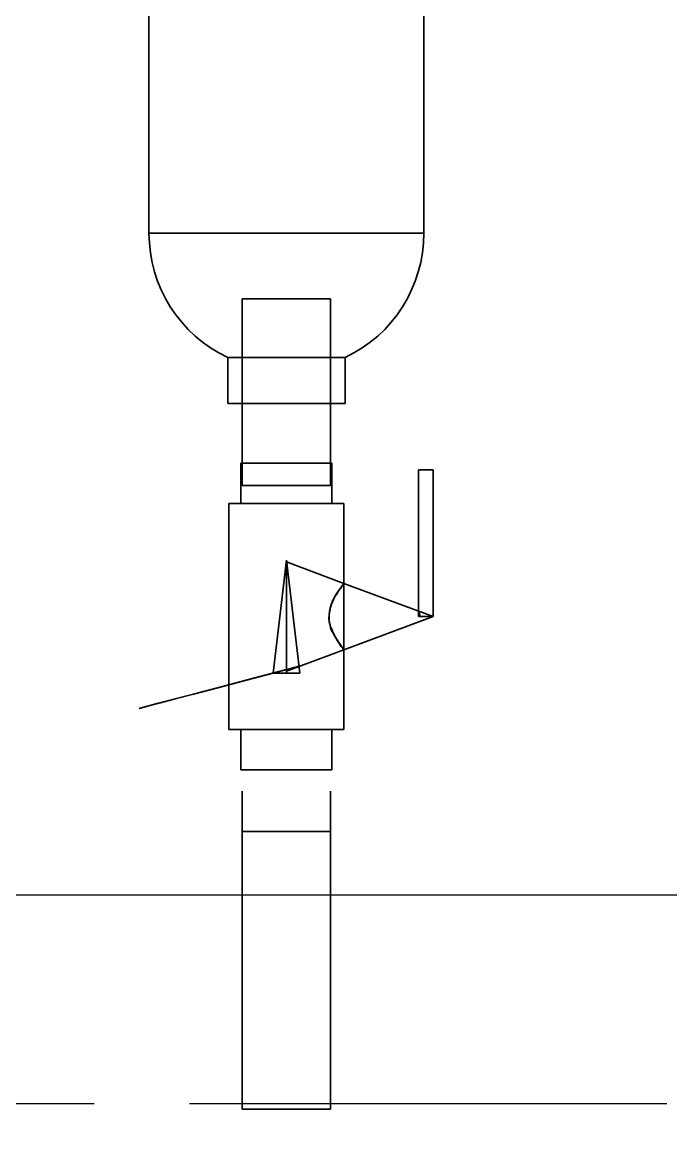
# Model space of a CAD drawing. Header units: inches. Extents: x 191440 to 383551, y 141400 to 284946.
# Drawn here: x 191706.315 to 191707.165, y 141563.093 to 141564.542 of the extents above; entities that cross this region are included whole.
import ezdxf

# ---------------------------------------------------------------- set-up
doc = ezdxf.new("R2010")
doc.units = ezdxf.units.IN
doc.header["$MEASUREMENT"] = 0
doc.linetypes.add('CENTER', pattern=[2, 1.25, -0.25, 0.25, -0.25])
doc.linetypes.add('DGN Style 3', pattern=[426.72, 304.8, -121.92])
doc.layers.add('PIPING', color=40, linetype='Continuous', lineweight=30)
doc.layers.add('WB-SJ3-M-SECTA - P-TW', color=7, linetype='Continuous', lineweight=35)
doc.layers.add('Sanitary', color=6, linetype='Continuous')
doc.styles.add('ROMANS', font='romans', dxfattribs={"height": 1})
doc.dimstyles.new('osama', dxfattribs={"dimtxt": 50, "dimasz": 45, "dimexe": 0.18, "dimexo": 0.0625, "dimgap": 0.2, "dimtad": 0, "dimdec": 0, "dimzin": 0, "dimdsep": 46, "dimtxsty": 'ROMANS', "dimcen": 0, "dimse1": 1, "dimse2": 1, "dimclrd": 3, "dimclre": 3, "dimclrt": 5, "dimadec": 0, "dimazin": 0, "dimtfac": 0.6, "dimtdec": 0, "dimtmove": 2, "dimatfit": 3, "dimfxl": 1, "dimtolj": 1, "dimtzin": 0, "dimarcsym": 0})

# ---------------------------------------------------------------- blocks, each defined once
blk = doc.blocks.new('*U17')
at = {"layer": 'WB-SJ3-M-SECTA - P-TW'}
for p, q in [((7.385492153844098e-06, 130.9303684678071), (7.385492153844098e-06, 138.044757233858)), ((109.3184032680988, 130.9303684678071), (109.3184032680988, 138.044757233858)), ((7.385492153844098e-06, 130.9303684678071), (1.673360839128236, 130.9303684678071)), ((1.673360838889948, 127.808564560175), (1.673360838889948, 130.9303684678071)), ((107.6450498144627, 127.808564560175), (107.6450498144627, 130.9303684678071)), ((107.6450498552322, 130.9303684678071), (109.3184033088683, 130.9303684678071)), ((7.385492153844098e-06, 120.694175794124), (7.385492153844098e-06, 127.808564560175)), ((109.3184032680988, 120.694175794124), (109.3184032680988, 127.808564560175)), ((7.385492153844098e-06, 120.694175794124), (19.50295534729958, 120.694175794124)), ((19.50295534729958, 43.50790159225471), (19.50295534729958, 120.694175794124)), ((89.81545530629137, 43.50790159225471), (89.81545530629137, 120.694175794124)), ((89.81545534729958, 120.694175794124), (109.3184033091065, 120.694175794124)), ((69.67971636462198, 8.365511894226074e-05), (69.67971636462198, 11.72195876216756)), ((45.47011062908177, 8.365511894226074e-05), (54.52047520017595, 8.365511894226074e-05))]:
    blk.add_line(p, q, dxfattribs=at)
at = {"layer": 'WB-SJ3-M-SECTA - P-TW', "linetype": 'DGN Style 3'}
for p, q in [((7.385492153844098e-06, 138.044757233858), (19.50295534729958, 138.044757233858)), ((89.81545534729958, 138.044757233858), (109.3184033091065, 138.044757233858)), ((7.385492153844098e-06, 127.808564560175), (1.673360839128236, 127.808564560175)), ((107.6450498554705, 127.808564560175), (109.3184033091065, 127.808564560175)), ((54.52047520017595, 8.365511894226074e-05), (54.65920532703376, 8.365511894226074e-05))]:
    blk.add_line(p, q, dxfattribs=at)
at = {"layer": 'WB-SJ3-M-SECTA - P-TW', "flags": 128}
for points in [[(38.89533030605298, 160.2641964645372), (70.42308030605318, 160.2641964645372)], [(38.89533030605298, 160.2641964645372), (38.89533032703412, 160.2641964645372)], [(7.385492153844098e-06, 138.0447572336197), (109.3184032680988, 138.0447572336197)], [(7.385492153844098e-06, 138.0447572336197), (7.344484401983209e-06, 138.0447572336197)], [(109.3184033091065, 138.0447572336197), (109.3184032676218, 138.0447572336197)], [(7.385492153844098e-06, 130.9303684675688), (109.3184032680988, 130.9303684675688)], [(7.385492153844098e-06, 130.9303684675688), (7.344484401983209e-06, 130.9303684675688)], [(109.3184033091065, 130.9303684675688), (109.3184032678605, 130.9303684675688)], [(7.385492153844098e-06, 127.8085645599367), (109.3184032680988, 127.8085645599367)], [(7.385492153844098e-06, 127.8085645599367), (7.344484401983209e-06, 127.8085645599367)], [(109.3184033091065, 127.8085645599367), (109.3184032676218, 127.8085645599367)], [(7.385253866232233e-06, 120.6941757938857), (109.3184032678605, 120.6941757938857)], [(7.385015578620369e-06, 120.6941757938857), (7.344245659623994e-06, 120.6941757938857)], [(109.3184033088683, 120.6941757938857), (109.3184032673835, 120.6941757938857)], [(19.50295534706129, 43.5079015920146), (19.50295530605308, 43.5079015920146)], [(19.50295534706129, 43.5079015920146), (89.81545530605308, 43.5079015920146)], [(89.81545534706129, 43.5079015920146), (89.8154553058148, 43.5079015920146)], [(39.63869428849193, 11.72195876192927), (39.63869424796076, 11.72195876192927)], [(39.63869428920725, 11.72195876169098), (69.6797163643837, 11.72195876169098)], [(69.67971640563019, 11.72195876192927), (69.6797163643837, 11.72195876192927)], [(39.63869428825365, 8.365488065464888e-05), (39.63869424772247, 8.365488065464888e-05)], [(39.63869428873068, 8.365488065464888e-05), (69.6797163643837, 8.365488065464888e-05)], [(69.67971640539145, 8.365488065464888e-05), (69.6797163643837, 8.365488065464888e-05)]]:
    blk.add_lwpolyline(points, dxfattribs=at)
at = {"layer": 'WB-SJ3-M-SECTA - P-TW', "linetype": 'DGN Style 3', "flags": 128}
for points in [[(38.89533032703412, 160.2641964645372), (70.42308030605318, 160.2641964645372)], [(66.43261041426649, 8.365511894226074e-05), (57.02830004787438, 8.365511894226074e-05), (54.65920532703376, 8.365511894226074e-05)]]:
    blk.add_lwpolyline(points, dxfattribs=at)
at = {"layer": 'WB-SJ3-M-SECTA - P-TW'}
for start, end in [(180, 244.7068297451315), (295.2931702548685, 359.9999999999999)]:
    blk.add_arc((54.65920532655718, 43.5079015920146), 35.15625, start, end, dxfattribs=at)
at = {"layer": 'WB-SJ3-M-SECTA - P-TW', "linetype": 'DGN Style 3'}
blk.add_ellipse((54.65920532679547, 138.0447572336197), major_axis=(35.15624999999999, 0), ratio=0.7070870171212611, start_param=1.105827804156613, end_param=2.035764850754552, dxfattribs=at)
at = {"layer": 'WB-SJ3-M-SECTA - P-TW'}
for start_param, end_param in [(2.035764850754552, 3.141592653589793), (0, 1.105827804156613)]:
    blk.add_ellipse((54.65920532679547, 138.0447572336197), major_axis=(35.15624999999999, 0), ratio=0.7070870171212611, start_param=start_param, end_param=end_param, dxfattribs=at)
blk.add_rational_spline([(39.63869424796076, 11.72195878147977), (39.63869428825365, 5.861021208762395), (39.63869428849193, 8.365511894226074e-05), (41.60343094587324, 8.365511894226074e-05), (43.56816760349284, 8.365511894226074e-05)], [0.9999999996243765, 1, 1, 1, 1], degree=2, knots=[0, 0, 0, 0.8843268768241999, 0.8843268768241999, 1, 1, 1], dxfattribs=at)
at = {"layer": 'WB-SJ3-M-SECTA - P-TW', "linetype": 'DGN Style 3'}
blk.add_open_spline([(43.56816760349284, 8.365511894226074e-05), (54.7691552045344, 8.365511894226074e-05), (65.9701428058147, 8.365511894226074e-05)], degree=2, dxfattribs=at)
at = {"layer": 'WB-SJ3-M-SECTA - P-TW'}
blk.add_open_spline([(65.9701428058147, 8.365511894226074e-05), (67.82492958521834, 8.365511894226074e-05), (69.6797163643837, 8.365511894226074e-05)], degree=2, dxfattribs=at)
blk = doc.blocks.new('PIPE_25')
at = {"layer": 'WB-SJ3-M-SECTA - P-TW', "linetype": 'Continuous', "lineweight": 35}
for p, q in [((0.0002678060532161908, 9.0066904013147), (0.0002678060532161908, 81.3116949162486)), ((22.62214280605303, 9.006690401552987), (22.62214280605303, 81.3116949162486))]:
    blk.add_line(p, q, dxfattribs=at)
at = {"layer": 'WB-SJ3-M-SECTA - P-TW', "linetype": 'DGN Style 3', "lineweight": 35}
for p, q in [((0.0002678060532161908, 0.00067158174533688), (0.0002678060532161908, 9.0066904013147)), ((22.62214280605303, 0.00067158174533688), (22.62214280605303, 9.006690401552987))]:
    blk.add_line(p, q, dxfattribs=at)
at = {"layer": 'WB-SJ3-M-SECTA - P-TW', "linetype": 'DGN Style 3', "lineweight": 35, "flags": 128}
blk.add_lwpolyline([(22.62214280605303, 0.0006715815070492681), (0.0002678060532161908, 0.0006715815070492681)], dxfattribs=at)
at = {"layer": 'WB-SJ3-M-SECTA - P-TW', "linetype": 'Continuous', "lineweight": 35}
for points, weights in [([(0.0002678055761862197, 71.02469653344087), (0.0002667419917088409, 71.02469653367916), (1.073277480602428, 71.02469653320259)], [0.8038476680925417, 0.7584957148550222, 0.7513403954795926]), ([(11.31120530605313, 71.02469653344087), (22.62213780212414, 71.02469653344087), (22.6221428058152, 71.02469653344087)], [1, 0.6339746988741303, 0.8038474820053951])]:
    blk.add_rational_spline(points, weights, degree=2, dxfattribs=at)
at = {"layer": 'WB-SJ3-M-SECTA - P-TW', "linetype": 'DGN Style 3', "lineweight": 35}
blk.add_rational_spline([(22.6221428058152, 71.02469653344087), (22.62214414668142, 71.02469653343906), (21.10676452159896, 71.02469653344087), (11.31120530605313, 71.02469653344087), (1.515646090269001, 71.02469653344087), (0.0002690834999157232, 71.02469653367916), (0.0002678055761862197, 71.02469653344087)], [0.8038474820053951, 0.8660253011258698, 1, 0.5000000000000001, 1, 0.8660255016069115, 0.8038476680925417], degree=2, knots=[0, 0, 0, 0.1744577627672314, 0.1744577627672314, 0.8255424982930607, 0.8255424982930607, 1, 1, 1], dxfattribs=at)
blk = doc.blocks.new('V_BALL_2')
at = {"layer": 'WB-SJ3-M-SECTA - P-TW', "linetype": 'Continuous', "lineweight": 35}
for p, q in [((3.084705306053365, 68.10444653367995), (3.084705306053365, 78.3914465339185)), ((26.32570530605335, 68.10444653367995), (26.32570530605335, 78.3914465339185)), ((48.45520530605336, 39.19607153344259), (48.45520530605336, 76.69607153368088)), ((52.20520530605336, 39.19607153344259), (52.20520530605336, 76.69607153368088)), ((0.0009865560532489326, 10.28769653391828), (0.0009865560532489326, 68.10444653367995)), ((29.40942405605347, 47.68765676999101), (29.40942405605347, 68.10444653367995)), ((29.40874811792401, 47.68790856170745), (52.20520530605336, 39.19607153344259)), ((29.40942405605347, 30.70448629689236), (52.20520530605336, 39.19607153344259)), ((48.91215366935739, 39.19607153344259), (52.20520530605336, 39.19607153344259)), ((29.40942405605347, 10.28769653391828), (29.40942405605347, 30.75204532909447)), ((3.084705306053365, 0.0006965336797293276), (3.084705306053365, 10.28769653367999)), ((26.32570530605335, 0.0006965336797293276), (26.32570530605335, 10.28769653367999))]:
    blk.add_line(p, q, dxfattribs=at)
at = {"layer": 'WB-SJ3-M-SECTA - P-TW', "linetype": 'DGN Style 3', "lineweight": 35}
for p, q in [((11.3119240562919, 24.74188403344124), (14.70520530629165, 53.65025903344213)), ((18.09848655629185, 24.74188403344124), (14.70520530629165, 53.65025903344213)), ((14.70520530605336, 53.16507934594119), (29.40874811792401, 47.68790856170745)), ((14.70520530629165, 24.74188403344124), (14.70520530629165, 53.16496319794715)), ((29.40942405605347, 30.75204532909447), (29.40942405605347, 47.68765676999101)), ((14.70520530605336, 25.22706372094217), (29.40942405605347, 30.70448629689236))]:
    blk.add_line(p, q, dxfattribs=at)
at = {"layer": 'WB-SJ3-M-SECTA - P-TW', "linetype": 'Continuous', "lineweight": 35, "flags": 128}
for points in [[(3.084705306053365, 78.39144653368021), (26.32570530605335, 78.39144653368021)], [(26.32570530557632, 78.39144653368021), (26.32570530605335, 78.39144653368021)], [(48.45520530605336, 76.6960715329642), (48.45520530605336, 76.6960715332043)], [(48.45520530605336, 76.6960715332043), (52.20520530605336, 76.6960715332043)], [(52.20520530605336, 39.1960715329642), (52.20520530605336, 76.6960715329642)], [(0.0009865562919912918, 68.10444653296508), (29.40942405629175, 68.10444653296508)], [(29.40942405557644, 68.10444653296508), (29.40942405629175, 68.10444653296508)], [(48.45520530581507, 39.19607153344259), (52.20520530581507, 39.19607153344259)], [(52.18283651685715, 39.19607153344259), (52.20520530581507, 39.19607153344259)], [(0.0009865562919912918, 10.2876965334417), (29.40942405629175, 10.2876965334417)], [(26.32570530629164, 10.2876965334417), (29.40942405629175, 10.2876965334417)], [(3.084705306053365, 0.0006965334414417157), (26.32570530605335, 0.0006965334414417157)], [(26.01614280581498, 0.0006965334414417157), (26.32570530605335, 0.0006965334414417157)]]:
    blk.add_lwpolyline(points, dxfattribs=at)
at = {"layer": 'WB-SJ3-M-SECTA - P-TW', "linetype": 'DGN Style 3', "lineweight": 35, "flags": 128}
for points in [[(3.084705306053365, 78.39144653368021), (26.32570530557632, 78.39144653368021)], [(48.45520530605336, 39.1960715332043), (48.45520530605336, 76.6960715329642)], [(48.45520530605336, 76.6960715332043), (52.20520530605336, 76.6960715332043)], [(0.0009865562919912918, 68.10444653296508), (3.084705306291653, 68.10444653296508)], [(26.32570530605335, 68.10444653296508), (29.40942405557644, 68.10444653296508)], [(14.70520530629165, 25.22706372070388), (14.70520530629165, 53.16507934570291)], [(48.50912641930609, 39.19607153344259), (52.18283651685715, 39.19607153344259)], [(11.31192405605316, 24.74188403344124), (18.09848655605356, 24.74188403344124)], [(3.394267805815161, 0.0006965334414417157), (26.01614280581498, 0.0006965334414417157)]]:
    blk.add_lwpolyline(points, dxfattribs=at)
at = {"layer": 'WB-SJ3-M-SECTA - P-TW', "linetype": 'Continuous', "lineweight": 35}
for points, knots in [([(29.40942405605347, 30.75204532909447), (29.4141782112124, 30.74388327622364), (29.45747292256374, 30.63046595096603), (27.47072838163376, 32.8666416525848), (24.17308046007156, 41.43111126995063), (28.97252138090153, 46.94187670230895), (29.25774988722833, 47.47878870844943), (29.38974770712866, 47.66091958713514), (29.40222316503559, 47.67787171363852), (29.40845643758803, 47.68634172129714)], [0, 0, 0, 0, 0.01648349511028891, 0.4079534436881763, 0.4320537596514909, 0.9282050131135698, 0.9521725023826053, 0.9761033358816918, 1, 1, 1, 1]), ([(29.40885329890261, 47.68808199214982), (29.40717144966129, 47.6853062150476), (29.40311741256755, 47.67861530351729), (29.28676801633856, 47.65303282785499), (29.27637543559104, 47.54010045480754), (29.25295575284963, 47.46736975908243), (29.24707516479521, 47.45114405155255)], [0, 0, 0, 0, 0.2375823432572851, 0.5726837465514297, 0.9072898846332286, 1, 1, 1, 1])]:
    blk.add_open_spline(points, degree=3, knots=knots, dxfattribs=at)
at = {"layer": 'WB-SJ3-M-SECTA - P-TW', "linetype": 'DGN Style 3', "lineweight": 35}
for points, knots in [([(29.24707516479521, 47.45114405155255), (29.00040356230738, 46.77052823638951), (25.81938142299668, 43.95079707217155), (25.25882596445126, 37.40172470545804), (27.99335843515428, 32.53981984949132), (29.31688256955158, 30.91092287468928), (29.40942405605347, 30.75204532909447)], [0, 0, 0, 0, 0.3202429801463288, 0.6161335854844465, 0.6429480163677319, 1, 1, 1, 1]), ([(14.70520530962949, 25.62006611156539), (18.86760720157645, 26.71537441039072), (18.86649705243144, 26.7155233240137), (14.70520531034481, 25.62006555581138), (14.70520531034481, 25.62006555581138), (-35.23029559469479, 12.47457233738351), (-35.24361739373398, 12.47636652566143), (14.70520530962949, 25.62006611156539)], [0, 0, 0, 0, 1, 1, 1, 1.00000001, 1.000000555754474, 1.000000555754474, 1.000000555754474, 1.000000555754474])]:
    blk.add_open_spline(points, degree=3, knots=knots, dxfattribs=at)
at = {"layer": 'WB-SJ3-M-SECTA - P-TW', "linetype": 'Continuous', "lineweight": 35}
blk.add_open_spline([(48.91215366911911, 39.19563998866033), (48.39391357731847, 40.99242125153614), (48.38842299151429, 40.99076225853059), (48.9121537027363, 39.19607156109851)], degree=3, dxfattribs=at)
blk = doc.blocks.new('PIPE_26')
at = {"layer": 'WB-SJ3-M-SECTA - P-TW', "linetype": 'DGN Style 3', "lineweight": 35}
for p, q in [((0.1762678058148595, 20.99908365512056), (0.1762678058148595, 47.71473009157307)), ((22.79814280581468, 20.99908365512056), (22.79814280581468, 47.71473009157307))]:
    blk.add_line(p, q, dxfattribs=at)
at = {"layer": 'WB-SJ3-M-SECTA - P-TW', "linetype": 'Continuous', "lineweight": 35}
for p, q in [((0.1762678058148595, 0.0006320815100480104), (0.1762678058148595, 20.99908365512056)), ((22.79814280581468, 0.0006320815100480104), (22.79814280581468, 20.99908365512056))]:
    blk.add_line(p, q, dxfattribs=at)
at = {"layer": 'WB-SJ3-M-SECTA - P-TW', "linetype": 'DGN Style 3', "lineweight": 35, "flags": 128}
for points in [[(22.79814280605297, 47.71473009133479), (0.1762678060531471, 47.71473009133479)], [(22.79814280581468, 0.0006320812717603985), (0.1762678062914347, 0.0006320812717603985)]]:
    blk.add_lwpolyline(points, dxfattribs=at)
at = {"layer": 'WB-SJ3-M-SECTA - P-TW', "linetype": 'Continuous', "lineweight": 35, "flags": 128}
blk.add_lwpolyline([(22.79814280605297, 0.0006320812717603985), (0.1762678060531471, 0.0006320812717603985)], dxfattribs=at)
at = {"layer": 'WB-SJ3-M-SECTA - P-TW'}
for points in [[(0.1762678058148595, 20.99908365512056), (0.0009817581176321255, 20.99908365512056), (5.402219252348004, 20.99908365512056), (11.4354055304525, 20.99908365512056)], [(0.1762678058148595, 20.99908365512056), (0.1532458264828165, 20.99908365512056), (0.2305111582277277, 20.99908365512056), (0.3961676034928132, 20.99908365512056)], [(11.48720532703373, 20.99908365512056), (17.54138833951947, 20.99908365512056), (22.97080395412422, 20.99908365512056), (22.79814280581468, 20.99908365512056)], [(22.7254146761893, 20.99908365512056), (22.76772588300719, 20.99908365512056), (22.7904027543068, 20.99908365512056), (22.79228411364556, 20.99908365512056)]]:
    blk.add_open_spline(points, degree=3, dxfattribs=at)
at = {"layer": 'WB-SJ3-M-SECTA - P-TW', "linetype": 'DGN Style 3'}
for points in [[(0.3961676034928132, 20.99908365512056), (1.455876576423634, 20.99908365512056), (6.132724162101567, 20.99908365512056), (11.31253532218943, 20.99908365512056)], [(11.48720531654362, 20.99908365512056), (17.03835300040237, 20.99908365512056), (22.09074657463998, 20.99908365512056), (22.7254146761893, 20.99908365512056)]]:
    blk.add_open_spline(points, degree=3, dxfattribs=at)
at = {"layer": 'WB-SJ3-M-SECTA - P-TW', "linetype": 'Continuous', "lineweight": 35}
for points, weights in [([(0.1762678062914347, 5.653446533680835), (0.1762678055765718, 5.653446533440729), (11.48720530581477, 5.653446533680835)], [0.8038475772933596, 0.6339745962155706, 1]), ([(21.72513312125193, 5.653446533680835), (22.79814280605251, 5.653446533680835), (22.79814280581422, 5.653446533442548)], [0.7513403954119977, 0.7584957074779677, 0.8038475772933493])]:
    blk.add_rational_spline(points, weights, degree=2, dxfattribs=at)
at = {"layer": 'WB-SJ3-M-SECTA - P-TW', "linetype": 'DGN Style 3', "lineweight": 35}
blk.add_rational_spline([(22.79814280581422, 5.653446533442548), (22.79814280605297, 5.653446533680835), (21.28276452159889, 5.653446533680835), (11.48720530581477, 5.653446533680835), (1.691646090268932, 5.653446533680835), (0.1762678060536018, 5.653446533679016), (0.1762678062914347, 5.653446533680835)], [0.8038475772933493, 0.8660254037844184, 1, 0.5000000000000001, 1, 0.8660254037844295, 0.8038475772933596], degree=2, knots=[0, 0, 0, 0.1744576301870291, 0.1744576301870291, 0.8255423698129852, 0.8255423698129852, 1, 1, 1], dxfattribs=at)

msp = doc.modelspace()

# ---------------------------------------------------------------- linework, layer by layer
at = {"color": 5}
msp.add_lwpolyline([(191708.0670325317, 141563.3983265069), (191701.6169227366, 141563.3983265068)], dxfattribs=at)
at = {"layer": 'PIPING', "color": 8, "linetype": 'CENTER', "ltscale": 0.5}
msp.add_lwpolyline([(191676.53405793, 141563.1253794571), (191709.5333575382, 141563.1253794571)], dxfattribs=at)

# ---------------------------------------------------------------- block references
at = {"layer": 'WB-SJ3-M-SECTA - P-TW', "xscale": 0.00512, "yscale": 0.00512, "zscale": 0.00512}
msp.add_blockref('*U17', (191706.3812059337, 141564.0424750288), dxfattribs=at)
at = {"layer": 'WB-SJ3-M-SECTA - P-TW', "linetype": 'Continuous', "lineweight": 35, "xscale": 0.00512, "yscale": 0.00512, "zscale": 0.00512}
for name, p in [('PIPE_26', (191706.6022465737, 141563.9349601488)), ('V_BALL_2', (191706.5857704137, 141563.5625415888)), ('PIPE_25', (191706.6031476937, 141563.1181701974))]:
    msp.add_blockref(name, p, dxfattribs=at)

# ---------------------------------------------------------------- leaders
at = {"layer": 'Sanitary', "ltscale": 0.5}
msp.add_leader([(191679.583768962, 141509.9040116227, -678.405), (191680.0320792065, 141510.2053910244, -678.405), (191680.4941759192, 141510.1535391278, -678.405)], dimstyle='osama', override={"dimasz": 100, "dimgap": 0.09}, dxfattribs=at)

doc.saveas('drawing.dxf')
